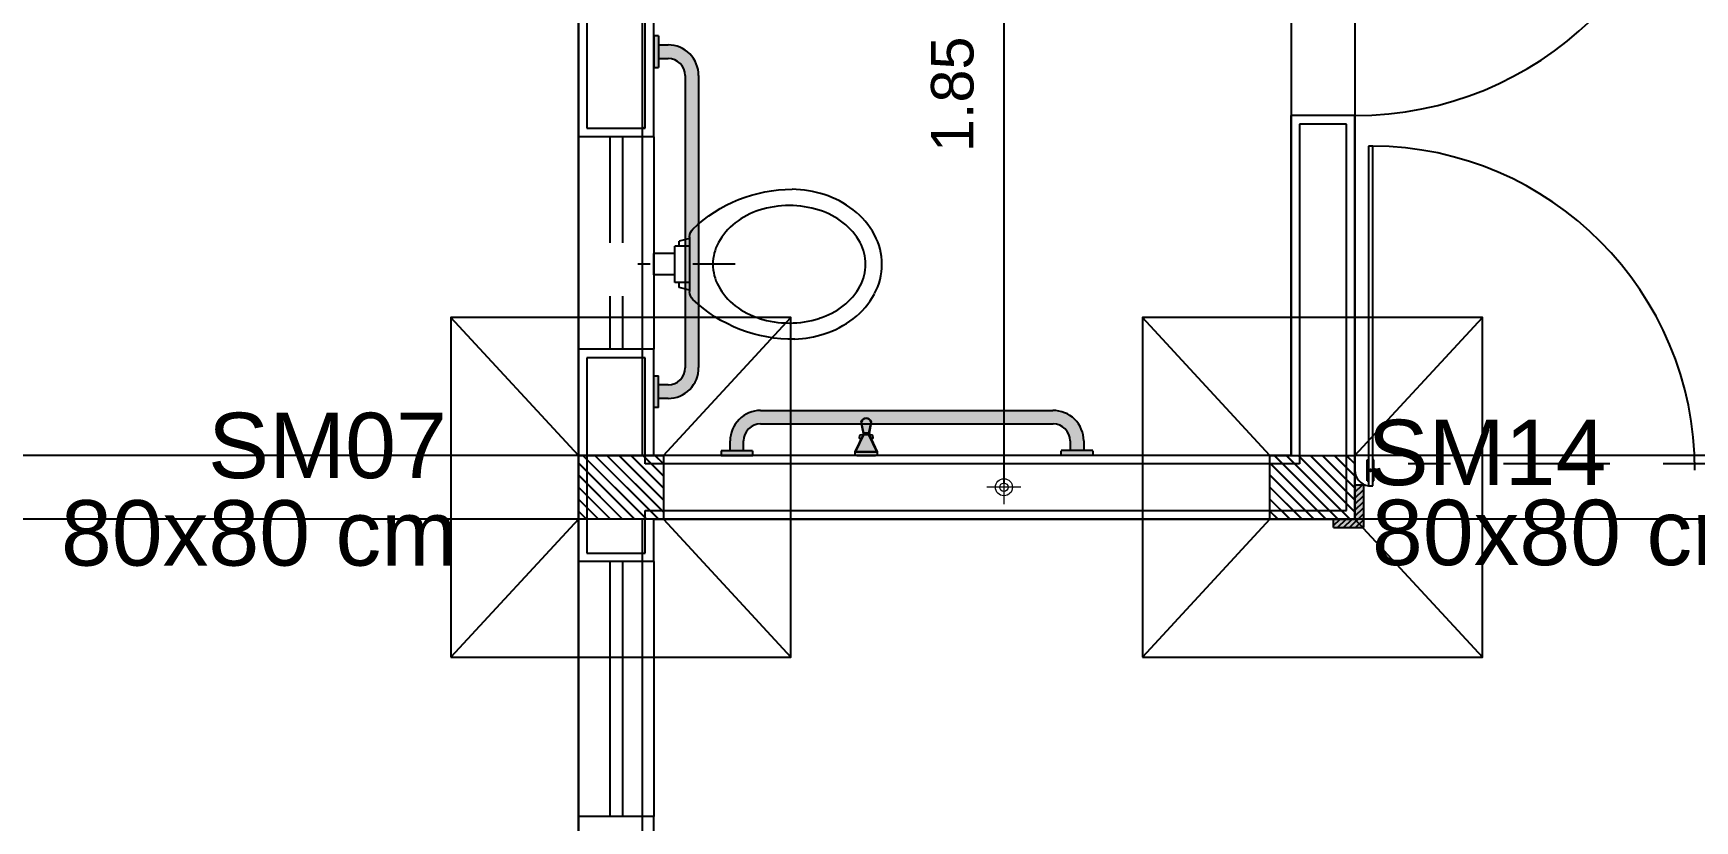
# Model space of a CAD drawing. Header units: millimetres. Extents: x 2317 to 2736, y 1295 to 1343.
# Drawn here: x 2665.983 to 2669.893, y 1310.828 to 1312.682 of the extents above; entities that cross this region are included whole.
import ezdxf

# ---------------------------------------------------------------- set-up
doc = ezdxf.new("R2010")
doc.units = ezdxf.units.MM
for name, pattern in [('CONTINU', [0]), ('DASHDOT', [1, 0.5, -0.25, 0, -0.25]), ('HIDDEN', [0.375, 0.25, -0.125]), ('HIDDEN2', [0.1875, 0.125, -0.0625])]:
    doc.linetypes.add(name, pattern=pattern)
for name, color, linetype in [('ARQUITETONICO', 8, 'Continuous'), ('BL-CRM-03', 7, 'Continuous'), ('PILARES', 1, 'Continuous'), ('sapatas', 4, 'Continuous'), ('VIGAS', 5, 'Continuous')]:
    doc.layers.add(name, color=color, linetype=linetype)
doc.layers.add('COTAS', color=53, linetype='Continuous', lineweight=9)
doc.layers.add('LC-Textos', color=3, linetype='Continuous', lineweight=20)
doc.styles.add('Arial', font='arial.ttf')
doc.styles.add('CARIMBO_DADOS', font='arial.ttf', dxfattribs={"height": 0.1})
doc.dimstyles.new('COTAS_EXTERNAS', dxfattribs={"dimtxt": 0.1, "dimasz": 0.01, "dimexe": 0, "dimexo": 0, "dimgap": 0.07, "dimtad": 1, "dimzin": 5, "dimdsep": 46, "dimtxsty": 'CARIMBO_DADOS', "dimblk1": 'CIRCULOS', "dimblk2": 'CIRCULOS', "dimsah": 1, "dimcen": 0, "dimse1": 1, "dimse2": 1, "dimclrd": 8, "dimclre": 8, "dimclrt": 230, "dimadec": 0, "dimazin": 0, "dimtfac": 100, "dimtix": 1, "dimtmove": 2, "dimatfit": 3, "dimldrblk": 'CIRCULOS', "dimfxl": 1, "dimtolj": 1, "dimtzin": 5, "dimarcsym": 0})

# ---------------------------------------------------------------- blocks, each defined once
blk = doc.blocks.new('eletrico')
at = {"layer": 'ARQUITETONICO'}
h = blk.add_hatch(color=256, dxfattribs=at)
h.paths.add_polyline_path([(-1.4388, -3.2624), (-1.45, -3.2624), (-1.45, -3.3371), (-1.4388, -3.3371)])
h.paths.add_polyline_path([(-1.4388, -4.0627), (-1.45, -4.0627), (-1.45, -4.1374), (-1.4388, -4.1374)])
for points in [[(-1.416, -3.2839), (-1.4388, -3.2839), (-1.4388, -3.3157), (-1.416, -3.3157), (-1.416, -3.3157, -0.414213), (-1.376, -3.3557), (-1.376, -4.0437, -0.000829), (-1.376, -4.0438, -0.412105), (-1.416, -4.0841), (-1.4388, -4.0841), (-1.4388, -4.1159), (-1.416, -4.1159, 0.412771), (-1.3443, -4.0438), (-1.3443, -3.3556, 0.414214)], [(-1.2701, -4.216), (-1.2701, -4.2388), (-1.2384, -4.2388), (-1.2384, -4.216), (-1.2384, -4.216, -0.414213), (-1.1984, -4.176), (-0.5103, -4.176, -0.000829), (-0.5102, -4.176, -0.412105), (-0.4699, -4.216), (-0.4699, -4.2388), (-0.4382, -4.2388), (-0.4382, -4.216, 0.412771), (-0.5102, -4.1443), (-1.1984, -4.1443, 0.414214)]]:
    blk.add_hatch(color=256, dxfattribs=at).paths.add_polyline_path(points)
h = blk.add_hatch(color=256, dxfattribs=at)
h.dxf.hatch_style = 1
h.paths.add_polyline_path([(-0.9626, -4.2118), (-0.9583, -4.2027, 1.211606)], flags=16)
h.paths.add_polyline_path([(-0.9374, -4.2118, 1.211606), (-0.9417, -4.2027)], flags=16)
h.paths.add_polyline_path([(-0.9768, -4.2418), (-0.9232, -4.2418), (-0.9425, -4.2009), (-0.9425, -4.1979), (-0.9375, -4.1721, 0.775983), (-0.9625, -4.1721), (-0.9575, -4.1979), (-0.9575, -4.2009)])
h.paths.add_polyline_path([(-0.9248, -4.2408), (-0.9752, -4.2408), (-0.9565, -4.2012), (-0.9565, -4.1978), (-0.9615, -4.1721, -0.761197), (-0.9385, -4.1721), (-0.9435, -4.1978), (-0.9435, -4.2012)], flags=16)
h = blk.add_hatch(color=256, dxfattribs=at)
h.dxf.hatch_style = 1
h.paths.add_polyline_path([(-0.9715, -4.25), (-0.9285, -4.25, 0.414214), (-0.9232, -4.2447), (-0.9232, -4.2418), (-0.9768, -4.2418), (-0.9768, -4.2447, 0.414214)])
h.paths.add_polyline_path([(-0.9752, -4.2408), (-0.9248, -4.2408), (-0.9435, -4.2012), (-0.9565, -4.2012)])
h.paths.add_polyline_path([(-0.9565, -4.1978), (-0.9435, -4.1978), (-0.9385, -4.1721, 0.761197), (-0.9615, -4.1721)])
h.paths.add_polyline_path([(-0.9565, -4.2012), (-0.9435, -4.2012), (-0.9435, -4.1978), (-0.9565, -4.1978)])
h = blk.add_hatch(color=256, dxfattribs=at)
h.paths.add_polyline_path([(-1.2916, -4.2388), (-1.2916, -4.25), (-1.2169, -4.25), (-1.2169, -4.2388)])
h.paths.add_polyline_path([(-0.4914, -4.2388), (-0.4914, -4.25), (-0.4167, -4.25), (-0.4167, -4.2388)])
h = blk.add_hatch(color=256, dxfattribs=at)
h.dxf.hatch_style = 1
h.paths.add_polyline_path([(0.22, -4.4198), (0.2, -4.4), (0.2, -4.32), (0.22, -4.32)])
h.paths.add_polyline_path([(0.22, -4.42), (0.15, -4.42), (0.15, -4.4), (0.2, -4.4)])
for p, q in [((-1.627, -3.5), (-1.627, -2.1)), ((-1.607, -2.12), (-1.607, -3.48)), ((-1.47, -3.48), (-1.47, -2.53)), ((-1.45, -3.5), (-1.45, -2.55)), ((-1.4739, -3.48), (-1.47, -3.4761)), ((0.2, -3.45), (0.05, -3.45)), ((0.05, -4.25), (0.05, -3.45)), ((0.18, -3.47), (0.07, -3.47)), ((0.07, -3.47), (0.07, -4.27)), ((0.18, -4.38), (0.18, -3.47)), ((0.2, -4.4), (0.2, -3.45)), ((-1.45, -3.5), (-1.627, -3.5)), ((-1.627, -4), (-1.627, -3.5)), ((-1.607, -3.48), (-1.47, -3.48)), ((-1.45, -3.5), (-1.45, -4)), ((0.2318, -3.5218), (0.2319, -4.3218)), ((0.2418, -3.5218), (0.2318, -3.5218)), ((0.2419, -4.3218), (0.2418, -3.5218)), ((-1.627, -4.5), (-1.627, -3.9)), ((-1.45, -4), (-1.627, -4)), ((-1.47, -4.02), (-1.607, -4.02)), ((-1.607, -4.02), (-1.607, -4.48)), ((-1.47, -4.27), (-1.47, -4.02)), ((-1.45, -4.25), (-1.45, -4)), ((0.05, -4.25), (-1.45, -4.25)), ((0.2289, -4.31), (0.2289, -4.26)), ((0.2289, -4.26), (0.2319, -4.26)), ((0.2449, -4.26), (0.2419, -4.26)), ((0.2449, -4.31), (0.2449, -4.26)), ((0.07, -4.27), (-1.47, -4.27)), ((0.2289, -4.2802), (0.2277, -4.2802)), ((0.2277, -4.2802), (0.2277, -4.2898)), ((0.2277, -4.2898), (0.2289, -4.2898)), ((0.2289, -4.2898), (0.2289, -4.2802)), ((0.2449, -4.2898), (0.2449, -4.2802)), ((0.2449, -4.2802), (0.2462, -4.2802)), ((0.2462, -4.2898), (0.2449, -4.2898)), ((0.2462, -4.2802), (0.2462, -4.2898)), ((0.2, -4.3226), (0.2026, -4.32)), ((0.2, -4.3368), (0.2168, -4.32)), ((0.22, -4.32), (0.2, -4.32)), ((0.2, -4.3509), (0.22, -4.3309)), ((0.22, -4.32), (0.22, -4.42)), ((0.2289, -4.31), (0.2319, -4.31)), ((0.2319, -4.3218), (0.2419, -4.3218)), ((0.2419, -4.31), (0.2449, -4.31)), ((0.2, -4.3651), (0.22, -4.3451)), ((0.2, -4.3792), (0.22, -4.3592)), ((0.2, -4.3933), (0.22, -4.3733)), ((-1.47, -4.48), (-1.47, -4.38)), ((-1.47, -4.38), (0.18, -4.38)), ((-1.45, -4.5), (-1.45, -4.4)), ((-1.45, -4.4), (0.2, -4.4)), ((0.15, -4.4009), (0.1509, -4.4)), ((0.15, -4.4151), (0.165, -4.4)), ((0.15, -4.42), (0.15, -4.4)), ((0.1592, -4.42), (0.1792, -4.4)), ((0.1733, -4.42), (0.1933, -4.4)), ((0.1875, -4.42), (0.22, -4.3875)), ((0.2016, -4.42), (0.22, -4.4016)), ((0.2158, -4.42), (0.22, -4.4158)), ((0.15, -4.42), (0.22, -4.42)), ((-1.607, -4.48), (-1.47, -4.48)), ((-1.45, -4.5), (-1.627, -4.5)), ((-1.627, -5.1), (-1.627, -4.5)), ((-1.5535, -4.5), (-1.5535, -5.1)), ((-1.5235, -4.5), (-1.5235, -5.1)), ((-1.45, -4.5), (-1.45, -5.1)), ((-1.627, -7.628), (-1.627, -5.1)), ((-1.45, -5.1), (-1.627, -5.1)), ((-1.45, -7.6), (-1.45, -5.1))]:
    blk.add_line(p, q, dxfattribs=at)
at = {"layer": 'ARQUITETONICO', "linetype": 'CONTINU'}
for p, q in [((-1.4391, -3.2624), (-1.45, -3.2624)), ((-1.45, -3.2624), (-1.45, -3.3371)), ((-1.4388, -3.2627), (-1.4388, -3.3368)), ((-1.4388, -3.2839), (-1.416, -3.2839)), ((-1.4388, -3.3157), (-1.416, -3.3157)), ((-1.45, -3.3371), (-1.4391, -3.3371)), ((-1.376, -3.3557), (-1.376, -4.0438)), ((-1.3443, -3.3556), (-1.3443, -3.5203)), ((-1.3443, -3.5203), (-1.3443, -4.0433)), ((-1.45, -4.1374), (-1.45, -4.0627)), ((-1.45, -4.0627), (-1.4391, -4.0627)), ((-1.4388, -4.1371), (-1.4388, -4.063)), ((-1.416, -4.0841), (-1.4388, -4.0841)), ((-1.4391, -4.1374), (-1.45, -4.1374)), ((-1.416, -4.1159), (-1.4388, -4.1159)), ((-1.1984, -4.1443), (-1.0337, -4.1443)), ((-1.0337, -4.1443), (-0.5108, -4.1443)), ((-1.1984, -4.176), (-0.5102, -4.176)), ((-1.2701, -4.2388), (-1.2701, -4.216)), ((-1.2384, -4.2388), (-1.2384, -4.216)), ((-0.4699, -4.216), (-0.4699, -4.2388)), ((-0.4382, -4.216), (-0.4382, -4.2388)), ((-1.2916, -4.2391), (-1.2916, -4.25)), ((-1.2916, -4.25), (-1.2169, -4.25)), ((-1.2913, -4.2388), (-1.2172, -4.2388)), ((-1.2169, -4.25), (-1.2169, -4.2391)), ((-0.4914, -4.25), (-0.4914, -4.2391)), ((-0.4167, -4.25), (-0.4914, -4.25)), ((-0.417, -4.2388), (-0.4911, -4.2388)), ((-0.4167, -4.2391), (-0.4167, -4.25))]:
    blk.add_line(p, q, dxfattribs=at)
at = {"layer": 'ARQUITETONICO', "linetype": 'HIDDEN'}
for p, q in [((-1.5535, -3.5), (-1.5535, -4)), ((-1.5235, -3.5), (-1.5235, -4))]:
    blk.add_line(p, q, dxfattribs=at)
at = {"layer": 'ARQUITETONICO', "linetype": 'HIDDEN2', "ltscale": 0.2, "extrusion": (0, 0, -1)}
for p, q in [((-1.3658, -3.7392), (-1.39, -3.7456)), ((-1.39, -3.7573), (-1.39, -3.7456)), ((-1.45, -3.825), (-1.45, -3.775)), ((-1.4, -3.775), (-1.45, -3.775)), ((-1.3658, -3.7573), (-1.4, -3.7573)), ((-1.4, -3.8427), (-1.4, -3.7573)), ((-1.2582, -3.8), (-1.4873, -3.8)), ((-1.4, -3.825), (-1.45, -3.825)), ((-1.3658, -3.8427), (-1.4, -3.8427)), ((-1.39, -3.8544), (-1.39, -3.8427)), ((-1.3658, -3.8608), (-1.39, -3.8544))]:
    blk.add_line(p, q, dxfattribs=at)
at = {"layer": 'ARQUITETONICO', "linetype": 'Continuous', "extrusion": (0, 0, -1)}
blk.add_line((-1.3658, -3.7354), (-1.3658, -3.8645), dxfattribs=at)
at = {"layer": 'ARQUITETONICO', "ltscale": 0.5}
for p, q in [((-0.9625, -4.1721), (-0.9575, -4.1979)), ((-0.9615, -4.1721), (-0.9565, -4.1978)), ((-0.9435, -4.1978), (-0.9385, -4.1721)), ((-0.9425, -4.1979), (-0.9375, -4.1721)), ((-0.9575, -4.2009), (-0.9768, -4.2418)), ((-0.9565, -4.2012), (-0.9752, -4.2408)), ((-0.9575, -4.1979), (-0.9575, -4.2009)), ((-0.9565, -4.1978), (-0.9565, -4.2012)), ((-0.9435, -4.1978), (-0.9565, -4.1978)), ((-0.9435, -4.2012), (-0.9565, -4.2012)), ((-0.9435, -4.2012), (-0.9435, -4.1978)), ((-0.9248, -4.2408), (-0.9435, -4.2012)), ((-0.9425, -4.2009), (-0.9425, -4.1979)), ((-0.9232, -4.2418), (-0.9425, -4.2009)), ((-0.9232, -4.2418), (-0.9768, -4.2418)), ((-0.9768, -4.2418), (-0.9768, -4.2447)), ((-0.9768, -4.2418), (-0.9232, -4.2418)), ((-0.9752, -4.2408), (-0.9248, -4.2408)), ((-0.9715, -4.25), (-0.9285, -4.25)), ((-0.9232, -4.2447), (-0.9232, -4.2418))]:
    blk.add_line(p, q, dxfattribs=at)
at = {"layer": 'ARQUITETONICO', "linetype": 'DASHDOT', "ltscale": 0.5}
for p, q in [((1.4, -4.27), (0.2, -4.27)), ((1.4, -4.4), (0.2, -4.4))]:
    blk.add_line(p, q, dxfattribs=at)
at = {"layer": 'ARQUITETONICO'}
blk.add_circle((0.2368, -4.285), 0.00294, dxfattribs=at)
for centre, radius, start, end in [((0.2, -2.65), 0.8, 270, 357.9942), ((0.2367, -4.285), 0.7633, 0.0009, 89.6225), ((0.2375, -4.2847), 0.0375, 180.5356, 261.4167)]:
    blk.add_arc(centre, radius, start, end, dxfattribs=at)
at = {"layer": 'ARQUITETONICO', "linetype": 'CONTINU'}
for centre, radius, start, end in [((-1.416, -3.3556), 0.0717, 0, 90.0001), ((-1.416, -3.3557), 0.04, 0, 90), ((-1.4164, -4.0438), 0.0404, 270.5078, 359.905), ((-1.4163, -4.0438), 0.0721, 270.2823, 0.4254), ((-1.1984, -4.216), 0.0717, 90, 180.0001), ((-0.5102, -4.2163), 0.0721, 0.2823, 90.4254), ((-1.1984, -4.216), 0.04, 90, 180), ((-0.5103, -4.2164), 0.0404, 0.5078, 89.905)]:
    blk.add_arc(centre, radius, start, end, dxfattribs=at)
at = {"layer": 'ARQUITETONICO', "linetype": 'Continuous', "extrusion": (0, 0, -1)}
for centre, radius, start, end in [((1.124, -3.9623), 0.3388, 46.295, 90.0006), ((1.3408, -3.7354), 0.025, 0.0006, 46.295), ((1.3408, -3.8646), 0.025, 313.7062, 0.0006), ((1.124, -3.6377), 0.3388, 268.9495, 313.7062)]:
    blk.add_arc(centre, radius, start, end, dxfattribs=at)
at = {"layer": 'ARQUITETONICO', "linetype": 'Continuous'}
for centre, radius, start, end in [((-1.131, -3.8946), 0.2712, 72.3213, 88.5202), ((-1.1458, -3.8482), 0.1841, 107.6776, 127.5762), ((-1.131, -3.8946), 0.2328, 89.9994, 107.6776), ((-1.131, -3.8946), 0.2328, 72.3213, 89.9994), ((-1.1162, -3.8482), 0.1841, 52.4226, 72.3213), ((-1.1162, -3.8482), 0.2225, 52.4226, 72.3213), ((-1.0936, -3.8188), 0.1854, 28.2938, 52.4226), ((-1.1684, -3.8188), 0.147, 127.5762, 151.705), ((-1.0936, -3.8188), 0.147, 28.2938, 52.4226), ((-1.2032, -3.8001), 0.1075, 151.705, 179.9994), ((-1.0588, -3.8001), 0.1075, 359.9994, 28.2938), ((-1.0588, -3.8001), 0.1459, 359.9994, 28.2938), ((-1.2032, -3.8001), 0.1075, 179.9994, 208.2938), ((-1.0588, -3.8001), 0.1075, 331.705, 359.9994), ((-1.0588, -3.8001), 0.1459, 331.705, 359.9994), ((-1.1684, -3.7814), 0.147, 208.2938, 232.4226), ((-1.0936, -3.7814), 0.147, 307.5762, 331.705), ((-1.0936, -3.7814), 0.1854, 307.5762, 331.705), ((-1.1458, -3.7519), 0.1841, 232.4226, 252.3213), ((-1.1162, -3.7519), 0.1841, 287.6776, 307.5762), ((-1.131, -3.7056), 0.2328, 252.3213, 269.9994), ((-1.131, -3.7056), 0.2328, 269.9994, 287.6776), ((-1.1162, -3.7519), 0.2225, 287.6776, 307.5762), ((-1.131, -3.7056), 0.2712, 272.7925, 287.6776)]:
    blk.add_arc(centre, radius, start, end, dxfattribs=at)
at = {"layer": 'ARQUITETONICO', "ltscale": 0.5}
for centre, radius, start, end in [((-0.95, -4.1753), 0.0129, 14.3783, 165.6217), ((-0.95, -4.1753), 0.0119, 15.4435, 164.5565), ((-0.9613, -4.2068), 0.00514, 53.7601, 255.6217), ((-0.9387, -4.2068), 0.00514, 284.3783, 126.2399), ((-0.9715, -4.2447), 0.00531, 180, 270), ((-0.9285, -4.2447), 0.00531, 270, 360)]:
    blk.add_arc(centre, radius, start, end, dxfattribs=at)
blk = doc.blocks.new('CIRCULOS')
at = {"layer": 'COTAS'}
for p, q in [((0, 4), (0, -4)), ((-4, 0), (4, 0))]:
    blk.add_line(p, q, dxfattribs=at)
for radius in [2, 1]:
    blk.add_circle((0, 0), radius, dxfattribs=at)
blk = doc.blocks.new('*D49')
at = {"layer": 'BL-CRM-03', "color": 8, "lineweight": -2}
blk.add_line((2668.2673, 1313.453), (2668.2673, 1311.623), dxfattribs=at)
at = {"layer": 'Defpoints', "color": 0}
for p in [(2667.4661, 1313.463), (2667.4661, 1311.613), (2668.2673, 1311.613)]:
    blk.add_point(p, dxfattribs=at)
at = {"layer": 'BL-CRM-03', "color": 8, "lineweight": -2, "xscale": 0.01, "yscale": 0.01, "zscale": 0.01}
for p, rotation in [((2668.2673, 1313.463), 90), ((2668.2673, 1311.613), 270)]:
    blk.add_blockref('CIRCULOS', p, dxfattribs=dict(at, rotation=rotation))
at = {"layer": 'BL-CRM-03', "color": 230, "insert": (2668.1463, 1312.538), "char_height": 0.1, "attachment_point": 5, "rotation": 90, "style": 'CARIMBO_DADOS'}
blk.add_mtext('\\A1;1.85', dxfattribs=at)

msp = doc.modelspace()

# ---------------------------------------------------------------- hatches: boundary and pattern name
h = msp.add_hatch()
h.set_pattern_fill('JIS_LC_20', color=256, scale=0.001, angle=-90, style=0)
h.set_pattern_definition([(315, (1345.059626, 3974.777403), (0.01414213562, 0.01414213562), []), (315, (1345.059626, 3974.777003), (0.01414213562, 0.01414213562), [])])
h.paths.add_polyline_path([(2667.4661, 1311.538), (2667.4661, 1311.613), (2667.2661, 1311.613), (2667.2661, 1311.538)])
h.paths.add_polyline_path([(2667.4661, 1311.613), (2667.4661, 1311.688), (2667.2661, 1311.688), (2667.2661, 1311.613)])
h = msp.add_hatch()
h.set_pattern_fill('JIS_LC_20', color=256, scale=0.001, angle=-90, style=0)
h.set_pattern_definition([(315, (1346.686626, 3974.777403), (0.01414213562, 0.01414213562), []), (315, (1346.686626, 3974.777003), (0.01414213562, 0.01414213562), [])])
h.paths.add_polyline_path([(2669.0931, 1311.538), (2669.0931, 1311.613), (2668.8931, 1311.613), (2668.8931, 1311.538)])
h.paths.add_polyline_path([(2669.0931, 1311.613), (2669.0931, 1311.688), (2668.8931, 1311.688), (2668.8931, 1311.613)])

# ---------------------------------------------------------------- linework, layer by layer
at = {"layer": 'PILARES'}
for points in [[(2667.4661, 1311.688), (2667.4661, 1311.538), (2667.2661, 1311.538), (2667.2661, 1311.688)], [(2669.0931, 1311.688), (2669.0931, 1311.538), (2668.8931, 1311.538), (2668.8931, 1311.688)]]:
    msp.add_lwpolyline(points, close=True, dxfattribs=at)
at = {"layer": 'sapatas'}
for p, q in [((2667.2661, 1311.688), (2666.9661, 1312.013)), ((2667.4661, 1311.688), (2667.7661, 1312.013)), ((2668.8931, 1311.688), (2668.5931, 1312.013)), ((2669.0931, 1311.688), (2669.3931, 1312.013)), ((2667.2661, 1311.538), (2666.9661, 1311.213)), ((2667.4661, 1311.538), (2667.7661, 1311.213)), ((2668.8931, 1311.538), (2668.5931, 1311.213)), ((2669.0931, 1311.538), (2669.3931, 1311.213))]:
    msp.add_line(p, q, dxfattribs=at)
for points in [[(2666.9661, 1311.213), (2667.7661, 1311.213), (2667.7661, 1312.013), (2666.9661, 1312.013)], [(2668.5931, 1311.213), (2669.3931, 1311.213), (2669.3931, 1312.013), (2668.5931, 1312.013)]]:
    msp.add_lwpolyline(points, close=True, dxfattribs=at)
at = {"layer": 'VIGAS'}
for p, q in [((2667.2661, 1320.372), (2667.2661, 1308.16)), ((2669.0931, 1320.372), (2669.0931, 1311.688)), ((2667.4161, 1314.638), (2667.4161, 1311.688)), ((2668.9431, 1314.638), (2668.9431, 1311.688)), ((2668.9431, 1311.688), (2663.8961, 1311.688)), ((2670.2931, 1311.688), (2669.0931, 1311.688)), ((2674.2701, 1311.538), (2663.8961, 1311.538)), ((2667.4161, 1311.538), (2667.4161, 1308.16))]:
    msp.add_line(p, q, dxfattribs=at)

# ---------------------------------------------------------------- block references
at = {"layer": 'ARQUITETONICO'}
msp.add_blockref('eletrico', (2668.8931, 1315.938), dxfattribs=at)

# ---------------------------------------------------------------- texts
at = {"layer": 'LC-Textos', "char_height": 0.154, "width": 1.4784, "attachment_point": 7, "line_spacing_factor": 0.798, "style": 'Arial'}
for s, insert in [('SM07', (2666.3944, 1311.6323)), ('SM14', (2669.123, 1311.6158)), ('80x80 cm', (2666.0484, 1311.4264)), ('80x80 cm', (2669.1333, 1311.4275))]:
    msp.add_mtext(s, dxfattribs=dict(at, insert=insert))

# ---------------------------------------------------------------- dimensions: what is measured, and where the dimension line sits
at = {"layer": 'BL-CRM-03'}
dim = msp.add_linear_dim(base=(2668.2673, 1311.613), p1=(2667.4661, 1313.463), p2=(2667.4661, 1311.613), angle=90, dimstyle='COTAS_EXTERNAS', dxfattribs=at)
dim.commit()
dim.dimension.update_dxf_attribs({"geometry": '*D49', "text_midpoint": (2668.1463, 1312.538)})

doc.saveas('drawing.dxf')
